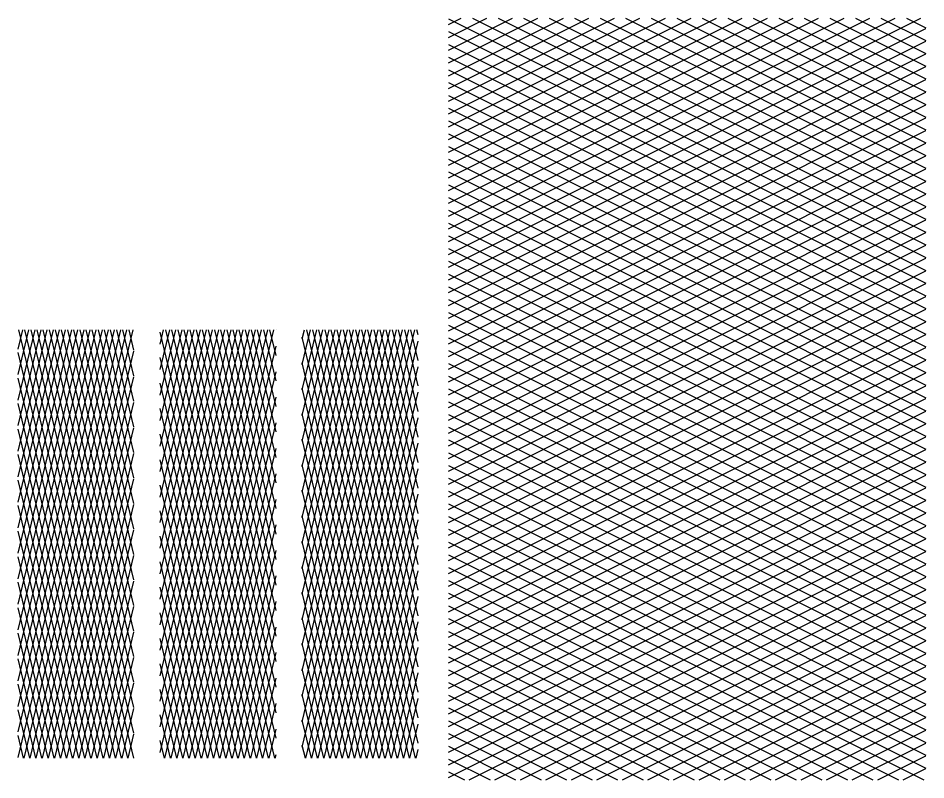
# Model space of a CAD drawing. Header units: millimetres. Extents: x 19346 to 58600, y -38600 to -1302.
# Drawn here: x 57003 to 58600, y -4101 to -2761 of the extents above; entities that cross this region are included whole.
import ezdxf

# ---------------------------------------------------------------- set-up
doc = ezdxf.new("R2010")
doc.units = ezdxf.units.MM
doc.layers.add('Dimension', color=1, linetype='CONTINUOUS')
doc.layers.add('M-MALLA', color=8, linetype='CONTINUOUS')

# ---------------------------------------------------------------- blocks, each defined once
blk = doc.blocks.new('A$C7D6C4E4C')
at = {"layer": 'M-MALLA'}
h = blk.add_hatch(dxfattribs=at)
h.set_pattern_fill('ANSI37', color=256, scale=10)
h.set_pattern_definition([(13.495733, (-23392.296, 1100.264), (-22.4506403, 5.3881537), []), (166.504267, (-23392.296, 1100.264), (-22.4506403, -5.3881537), [])])
h.paths.add_polyline_path([(23.1, -23.1), (776.9, -23.1), (776.9, -226.9), (23.1, -226.9)])

msp = doc.modelspace()

# ---------------------------------------------------------------- hatches: boundary and pattern name
at = {"layer": 'M-MALLA'}
h = msp.add_hatch(dxfattribs=at)
h.set_pattern_fill('ANSI37', color=256, scale=10)
h.set_pattern_definition([(26.56505, (37385.006, 2059.364), (-22.45064, 11.22532), []), (153.43495, (37385.006, 2059.364), (-22.45064, -11.22532), [])])
h.paths.add_polyline_path([(58600, -4101.2), (58600, -2761.2), (57760, -2761.2), (57760, -4101.2)])

# ---------------------------------------------------------------- block references
at = {"layer": 'Dimension', "ltscale": 4, "rotation": 270}
for p in [(57230, -3286.2, -571.1), (57480, -3286.2, -351.1), (57730, -3286.2, -131.1)]:
    msp.add_blockref('A$C7D6C4E4C', p, dxfattribs=at)

doc.saveas('drawing.dxf')
